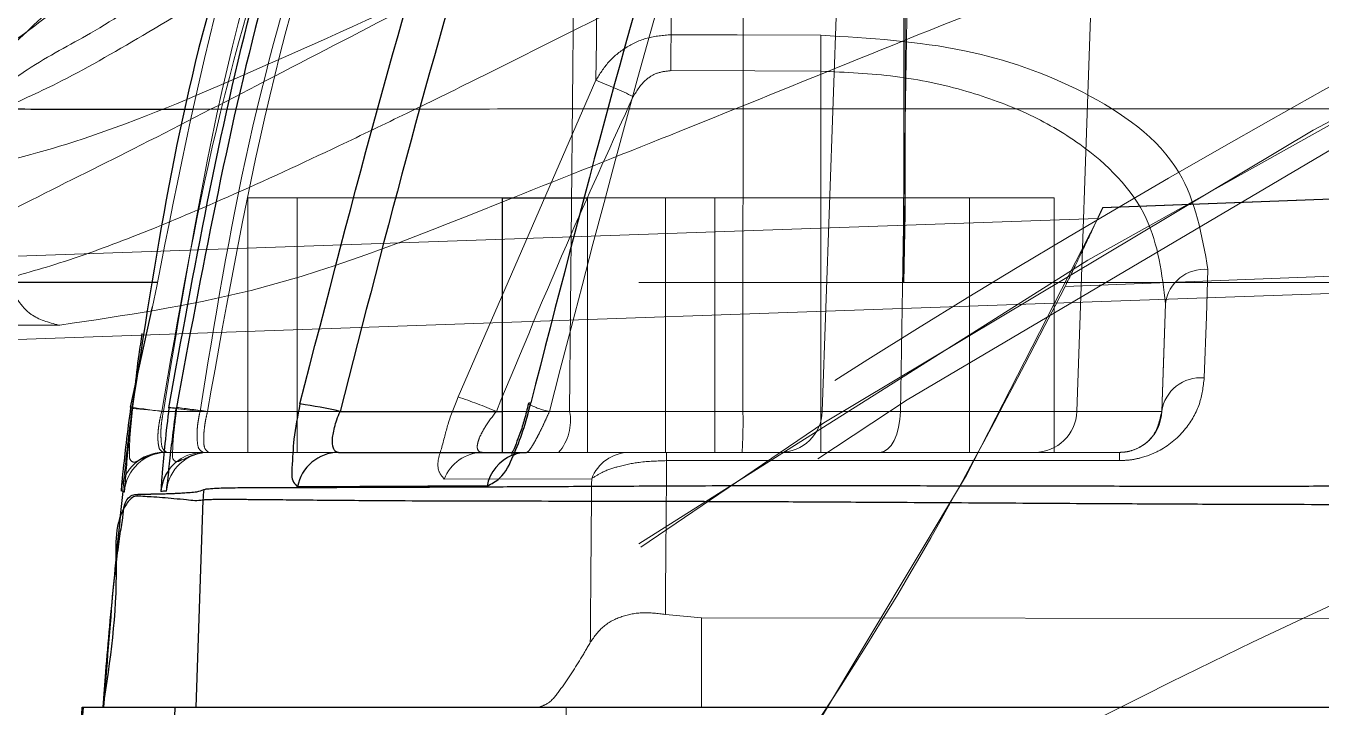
# Model space of a CAD drawing. Header units: millimetres. Extents: x 126 to 938, y 244 to 707.
# Drawn here: x 708.805 to 709.568, y 566.037 to 566.438 of the extents above; entities that cross this region are included whole.
import ezdxf

# ---------------------------------------------------------------- set-up
doc = ezdxf.new("R2010")
doc.units = ezdxf.units.MM
doc.linetypes.add('HIDDEN', pattern=[1.905, 1.27, -0.635])

msp = doc.modelspace()

# ---------------------------------------------------------------- linework, layer by layer
at = {"color": 7, "linetype": 'HIDDEN', "lineweight": 18}
for p, q in [((709.27455, 566.21138), (709.30342, 567.03812)), ((709.42455, 566.21138), (709.45342, 567.03812)), ((709.27455, 566.21138), (709.30311, 567.02926)), ((709.13234, 566.9478), (709.12569, 566.21138)), ((709.13222, 566.93408), (709.12569, 566.21138)), ((709.13194, 566.90243), (709.12569, 566.21138)), ((709.33218, 566.90181), (709.32055, 566.21138)), ((709.13185, 566.89358), (709.12569, 566.21138)), ((709.22812, 566.6465), (709.22781, 566.21138)), ((709.32264, 566.60716), (709.32264, 566.28726)), ((709.32341, 566.60785), (709.32341, 566.32803)), ((709.32261, 566.54549), (709.3226, 566.33725)), ((709.32341, 566.33725), (709.32341, 566.54556)), ((709.14116, 566.4064), (709.05998, 566.2199)), ((709.27371, 566.41174), (709.27371, 566.21138)), ((711.70059, 566.35528), (707.99256, 566.22555)), ((710.11734, 566.35718), (709.4397, 566.33142)), ((709.43977, 566.33133), (710.11491, 566.35699)), ((708.93621, 566.18726), (708.93621, 566.33725)), ((708.93621, 566.33725), (709.21121, 566.33725)), ((709.21121, 566.33725), (708.93621, 566.33725)), ((708.93621, 566.33725), (708.93621, 566.18726)), ((709.18215, 566.33725), (708.93725, 566.33725)), ((708.96527, 566.18726), (708.96527, 566.33725)), ((708.96527, 566.33725), (709.21016, 566.33725)), ((709.36121, 566.33725), (709.08621, 566.33725)), ((709.13621, 566.33725), (709.36121, 566.33725)), ((709.13621, 566.18726), (709.13621, 566.33725)), ((709.13621, 566.33725), (709.41121, 566.33725)), ((709.41121, 566.33725), (709.13621, 566.33725)), ((709.18215, 566.18726), (709.18215, 566.33725)), ((709.21121, 566.18726), (709.21121, 566.33725)), ((709.21121, 566.18726), (709.21121, 566.33725)), ((709.3226, 566.33725), (709.32246, 566.33725)), ((709.32246, 566.28726), (709.32246, 566.33725)), ((709.32246, 566.33725), (709.32341, 566.33725)), ((709.32341, 566.33725), (709.3226, 566.33725)), ((709.32341, 566.32803), (709.32341, 566.33725)), ((709.36121, 566.18726), (709.36121, 566.33725)), ((709.41121, 566.18726), (709.41121, 566.33725)), ((709.43681, 566.32501), (708.57208, 566.29476)), ((709.32341, 566.32803), (709.32264, 566.28726)), ((710.11396, 566.31147), (709.4176, 566.285)), ((712.34153, 566.28726), (708.57186, 566.28726)), ((712.47371, 566.28726), (708.88293, 566.28726)), ((709.32246, 566.28726), (709.32264, 566.28726)), ((709.47677, 566.27482), (709.47455, 566.21138)), ((708.61938, 566.26226), (708.82462, 566.26226)), ((708.61981, 566.26226), (708.82546, 566.26226)), ((708.82462, 566.26226), (708.82546, 566.26226)), ((708.88539, 566.21138), (709.12569, 566.21138)), ((709.12569, 566.21138), (708.88636, 566.21138)), ((708.90799, 566.21138), (709.12569, 566.21138)), ((709.12569, 566.21138), (708.91236, 566.21138)), ((709.27371, 566.21138), (709.08255, 566.21138)), ((709.08621, 566.21138), (709.22781, 566.21138)), ((709.32055, 566.21138), (709.11379, 566.21138)), ((709.27455, 566.21138), (709.12569, 566.21138)), ((709.12569, 566.21138), (709.27455, 566.21138)), ((709.27455, 566.21138), (709.12569, 566.21138)), ((709.12569, 566.21138), (709.27455, 566.21138)), ((709.22781, 566.21138), (709.42455, 566.21138)), ((709.47455, 566.21138), (709.27371, 566.21138)), ((709.27371, 566.18726), (709.27371, 566.21138)), ((709.42455, 566.21138), (709.32055, 566.21138)), ((708.88634, 566.18726), (708.88837, 566.18726)), ((709.11922, 566.18726), (708.88634, 566.18726)), ((708.88837, 566.18726), (709.11922, 566.18726)), ((708.90986, 566.18726), (708.9131, 566.18726)), ((709.11922, 566.18726), (708.90986, 566.18726)), ((708.9131, 566.18726), (709.11922, 566.18726)), ((708.93621, 566.18726), (709.21121, 566.18726)), ((709.21121, 566.18726), (708.93621, 566.18726)), ((709.18215, 566.18726), (708.93725, 566.18726)), ((708.96527, 566.18726), (709.21016, 566.18726)), ((709.2273, 566.18726), (708.98962, 566.18726)), ((709.07446, 566.18726), (709.27371, 566.18726)), ((709.1608, 566.18726), (709.07446, 566.18726)), ((709.08621, 566.18726), (709.36121, 566.18726)), ((709.36121, 566.18726), (709.08621, 566.18726)), ((709.10035, 566.18726), (709.30851, 566.18726)), ((709.11922, 566.18726), (709.24957, 566.18726)), ((709.24957, 566.18726), (709.11922, 566.18726)), ((709.11922, 566.18726), (709.24957, 566.18726)), ((709.24957, 566.18726), (709.11922, 566.18726)), ((709.13621, 566.18726), (709.41121, 566.18726)), ((709.41121, 566.18726), (709.13621, 566.18726)), ((709.1608, 566.18726), (709.18284, 566.18726)), ((709.44957, 566.18726), (709.18284, 566.18726)), ((709.39956, 566.18726), (709.2273, 566.18726)), ((709.27371, 566.18726), (709.44957, 566.18726)), ((709.30851, 566.18726), (709.39956, 566.18726)), ((709.05186, 566.17147), (709.13869, 566.17177)), ((709.18209, 566.09184), (709.20349, 566.08984)), ((709.20349, 566.08984), (709.20349, 566.03726)), ((709.07289, 566.03726), (708.83859, 566.03726)), ((708.85081, 566.03726), (709.07284, 566.03726)), ((708.85083, 566.03726), (708.85081, 566.03726)), ((708.9054, 566.03726), (708.85083, 566.03726)), ((716.00871, 566.03726), (708.9054, 566.03726)), ((709.11054, 566.03726), (709.20349, 566.03726)), ((709.12375, 566.03726), (709.11055, 566.03726)), ((709.12375, 566.03726), (709.212, 566.03726)), ((709.20349, 566.03726), (712.7291, 566.03726)), ((712.71754, 566.03726), (709.212, 566.03726))]:
    msp.add_line(p, q, dxfattribs=at)
at = {"color": 7, "linetype": 'Continuous', "lineweight": 25}
for p, q in [((709.08621, 566.18726), (709.08621, 566.33725)), ((709.08621, 566.33725), (709.13621, 566.33725)), ((708.88293, 566.28726), (708.52887, 566.28726)), ((708.86708, 566.21388), (708.88004, 566.27294)), ((708.99045, 566.21138), (709.08621, 566.21138)), ((708.98962, 566.18726), (709.10035, 566.18726)), ((708.86342, 566.16387), (708.86145, 566.16454)), ((708.90965, 566.15913), (708.9054, 566.03726)), ((708.90967, 566.15911), (708.90965, 566.15913)), ((708.83859, 566.03726), (708.89317, 566.03726)), ((708.89317, 566.03726), (708.85101, 564.83003)), ((708.89317, 566.03726), (716.02198, 566.03726))]:
    msp.add_line(p, q, dxfattribs=at)
at = {"color": 7, "linetype": 'HIDDEN', "lineweight": 18, "flags": 128}
for points in [[(709.18536, 566.41209), (709.18537, 566.41533), (709.18539, 566.41851), (709.1854, 566.42156), (709.18541, 566.42443), (709.18542, 566.42708), (709.18543, 566.42946), (709.18544, 566.43153), (709.18545, 566.43325)], [(709.27379, 566.43291), (709.22432, 566.4331), (709.18545, 566.43325)], [(709.27371, 566.41174), (709.27372, 566.41498), (709.27373, 566.41816), (709.27374, 566.42121), (709.27376, 566.42408), (709.27377, 566.42674), (709.27378, 566.42911), (709.27379, 566.43118), (709.27379, 566.43291)], [(709.18536, 566.41209), (709.23483, 566.41189), (709.27371, 566.41174)], [(709.32341, 566.33725), (709.32288, 566.30926), (709.32246, 566.28726)], [(709.49956, 566.23107), (709.50083, 566.26731), (709.50179, 566.29501)], [(709.47677, 566.27482), (709.47554, 566.23972), (709.47455, 566.21138)], [(708.88539, 566.21138), (708.88158, 566.2119), (708.87805, 566.21238), (708.87488, 566.21281), (708.87217, 566.21318), (708.86998, 566.21348), (708.86838, 566.2137), (708.8681, 566.21374)], [(709.32055, 566.21138), (709.32025, 566.20663), (709.31952, 566.20209), (709.31838, 566.19791), (709.31688, 566.19427), (709.31507, 566.19129), (709.31302, 566.18907), (709.3108, 566.18772), (709.30851, 566.18726)], [(709.18286, 566.1824), (709.33223, 566.18241), (709.44959, 566.18242)], [(709.20349, 566.08984), (711.17783, 566.08812), (712.7291, 566.08678)]]:
    msp.add_lwpolyline(points, dxfattribs=at)
at = {"color": 7, "linetype": 'Continuous', "lineweight": 25, "flags": 128}
for points in [[(708.8681, 566.21374), (708.8674, 566.21383), (708.86708, 566.21388)], [(709.10278, 566.21635), (709.10175, 566.21622), (709.10144, 566.21593), (709.10147, 566.21585)], [(708.91028, 566.16544), (708.91029, 566.16543), (708.91029, 566.16542)]]:
    msp.add_lwpolyline(points, dxfattribs=at)
at = {"color": 7, "linetype": 'HIDDEN', "lineweight": 18}
for centre, radius, start, end in [((712.4737, 561.18727), 5.94999, 93.191627, 145.369072), ((712.47371, 561.18726), 5.95, 93.191664, 142.235955), ((712.47369, 561.18729), 5.93535, 91.999844, 140.136366), ((712.47371, 561.18726), 5.5, 90.00001, 269.99999), ((712.47371, 561.18726), 5.5, 90.00001, 269.99999), ((709.03227, 566.12573), 0.30105, 64.22201, 68.79673), ((707.17371, 567.38725), 2.5, 273.77795, 334.85583), ((709.49974, 566.27195), 0.02315, 84.91238, 172.86834), ((709.4973, 566.20822), 0.02297, 84.33062, 172.07421), ((704.45081, 532.17176), 34.33077, 82.532853, 82.563688), ((708.96871, 565.94379), 0.2908, 66.95573, 71.70842), ((709.12097, 566.25042), 0.03969, 240.57413, 259.57103), ((708.82106, 565.64478), 0.57035, 83.42563, 85.28192), ((708.48792, 562.82427), 3.41307, 82.93016, 83.16744), ((709.09776, 566.20594), 0.02846, 318.96095, 11.03003), ((709.09776, 566.20594), 0.02846, 318.96095, 11.03003), ((709.09776, 566.20594), 0.02846, 318.96095, 11.03003), ((709.09776, 566.20594), 0.02846, 318.96095, 11.03003), ((708.93464, 566.20551), 0.29323, 356.43159, 1.14842), ((709.24957, 566.21225), 0.025, 269.99584, 358.00863), ((709.24957, 566.21225), 0.025, 269.99584, 358.00863), ((709.39957, 566.21225), 0.025, 269.98901, 358.00863), ((709.44957, 566.21225), 0.025, 269.99584, 358.00863), ((708.88635, 566.16225), 0.02501, 90.0161, 174.73713), ((708.88838, 566.16225), 0.02501, 90.01199, 176.27958), ((708.91311, 566.16225), 0.02501, 90.02028, 174.92854), ((708.90986, 566.16226), 0.025, 90.00737, 146.1171), ((709.07466, 566.1629), 0.02435, 90.45807, 159.39607), ((709.10045, 566.16397), 0.02328, 90.24042, 111.6677), ((709.1611, 566.16331), 0.02395, 90.70605, 159.3267), ((708.69486, 566.18273), 0.488, 359.96153, 0.53118), ((708.96637, 566.18275), 0.48322, 359.96002, 0.5339)]:
    msp.add_arc(centre, radius, start, end, dxfattribs=at)
at = {"color": 7, "linetype": 'Continuous', "lineweight": 25}
for centre, radius, start, end in [((708.92688, 565.93589), 0.28274, 77.00775, 81.87354), ((708.87418, 566.05979), 0.15458, 82.64722, 84.25507), ((708.98977, 566.16253), 0.02472, 90.35094, 169.86305), ((709.1013, 566.16278), 0.02471, 112.48711, 169.20943), ((708.9098, 566.16227), 0.02494, 146.0679, 175.38521), ((708.95968, 566.15736), 0.05006, 170.70492, 177.97033), ((708.95946, 566.15739), 0.04982, 170.71674, 178.02265)]:
    msp.add_arc(centre, radius, start, end, dxfattribs=at)
at = {"color": 7, "linetype": 'HIDDEN', "lineweight": 18}
for points, knots in [([(715.20621, 566.79375), (715.116, 566.83119), (714.9325, 566.90735), (714.64824, 567.00433), (714.3083, 567.1011), (713.91256, 567.18474), (713.46058, 567.23372), (713.00662, 567.26434), (712.55159, 567.27672), (712.09654, 567.27088), (711.64204, 567.24543), (711.18788, 567.20633), (710.73954, 567.12684), (710.30181, 567.00873), (709.94904, 566.88254), (709.67699, 566.76682), (709.47927, 566.67526), (709.29132, 566.5835), (709.13943, 566.50602), (709.02527, 566.44686), (708.94428, 566.40486), (708.87177, 566.36728), (708.78747, 566.32566), (708.70707, 566.28313), (708.6425, 566.26768), (708.61981, 566.26226)], [0, 0, 0, 0, 0.042868, 0.0872079, 0.1317576, 0.19799, 0.2644745, 0.3311575, 0.3977141, 0.4642524, 0.5308814, 0.5975351, 0.664247, 0.7304674, 0.796358, 0.8285375, 0.8602343, 0.8920051, 0.9203522, 0.9350898, 0.9484514, 0.9604071, 0.9709302, 0.9897822, 1, 1, 1, 1]), ([(711.02711, 567.15994), (710.89449, 567.13501), (710.62956, 567.0852), (710.28535, 566.9854), (709.99216, 566.88375), (709.74952, 566.78707), (709.53604, 566.69198), (709.3511, 566.60568), (709.19701, 566.53191), (709.05812, 566.46522), (708.93909, 566.4112), (708.84464, 566.37155), (708.76887, 566.35226), (708.7067, 566.34072), (708.66785, 566.33247), (708.6486, 566.32839)], [0, 0, 0, 0, 0.159957, 0.31951, 0.42439, 0.527892, 0.629124, 0.701484, 0.76991, 0.831721, 0.884161, 0.924998, 0.952912, 0.976665, 1, 1, 1, 1]), ([(706.50846, 561.48136), (706.52224, 561.66251), (706.5498, 562.02485), (706.65368, 562.56083), (706.80271, 563.08571), (707.00019, 563.59496), (707.24169, 564.08161), (707.52509, 564.5419), (707.84711, 564.9727), (708.20692, 565.37342), (708.6047, 565.74303), (709.03815, 566.07761), (709.50691, 566.37503), (710.01224, 566.63284), (710.55361, 566.84554), (711.12135, 567.00391), (711.70152, 567.10835), (712.09131, 567.13105), (712.28621, 567.1424)], [0, 0, 0, 0, 0.061266, 0.122548, 0.183855, 0.245202, 0.306595, 0.366948, 0.427369, 0.487864, 0.548446, 0.610364, 0.67239, 0.735529, 0.801529, 0.86833, 0.934165, 1, 1, 1, 1]), ([(709.18545, 566.43325), (709.18621, 566.49533), (709.18757, 566.60581), (709.19008, 566.75299), (709.19322, 566.87466), (709.19557, 566.96759), (709.19992, 567.02367), (709.20143, 567.04324)], [0, 0, 0, 0, 0.305165, 0.543177, 0.723551, 0.903495, 1, 1, 1, 1]), ([(709.15851, 567.01879), (709.15683, 566.9989), (709.15206, 566.94221), (709.14946, 566.84847), (709.14608, 566.72624), (709.14339, 566.57889), (709.14196, 566.4684), (709.14116, 566.4064)], [0, 0, 0, 0, 0.097714, 0.278479, 0.458958, 0.696432, 1, 1, 1, 1]), ([(708.88636, 566.21138), (708.89814, 566.28349), (708.92169, 566.42763), (709.00197, 566.67602), (709.08294, 566.84481), (709.13234, 566.9478)], [0, 0, 0, 0, 0.280657, 0.561072, 1, 1, 1, 1]), ([(708.88004, 566.27294), (708.89282, 566.3382), (708.92217, 566.48801), (709.00386, 566.71314), (709.07909, 566.86779), (709.11667, 566.94505)], [0, 0, 0, 0, 0.278674, 0.639683, 1, 1, 1, 1]), ([(709.13222, 566.93408), (709.10042, 566.87006), (709.03678, 566.74193), (708.96758, 566.55475), (708.91425, 566.37811), (708.89501, 566.26696), (708.88539, 566.21138)], [0, 0, 0, 0, 0.279446, 0.559181, 0.779574, 1, 1, 1, 1]), ([(709.13194, 566.90243), (709.10321, 566.84082), (709.04575, 566.71759), (708.98243, 566.53879), (708.93373, 566.37025), (708.91657, 566.26434), (708.90799, 566.21138)], [0, 0, 0, 0, 0.279489, 0.559025, 0.779489, 1, 1, 1, 1]), ([(709.11379, 566.21138), (709.14785, 566.34275), (709.20853, 566.57679), (709.29448, 566.80271), (709.33218, 566.90181)], [0, 0, 0, 0, 0.56132, 1, 1, 1, 1]), ([(708.91236, 566.21138), (708.92419, 566.27765), (708.94783, 566.41009), (709.01974, 566.6394), (709.08936, 566.79724), (709.13185, 566.89358)], [0, 0, 0, 0, 0.280625, 0.560884, 1, 1, 1, 1]), ([(708.78346, 566.28686), (708.79649, 566.29038), (708.82509, 566.2981), (708.87202, 566.31527), (708.92778, 566.33883), (708.98151, 566.36373), (709.03171, 566.38785), (709.07685, 566.41002), (709.12709, 566.43517), (709.18263, 566.46321), (709.24374, 566.49416), (709.32302, 566.53428), (709.43881, 566.59215), (709.56722, 566.65439), (709.70748, 566.7199), (709.83778, 566.7771), (709.97876, 566.83503), (710.07174, 566.86962), (710.11703, 566.88646)], [0, 0, 0, 0, 0.02765, 0.060705, 0.102314, 0.151698, 0.182087, 0.21646, 0.254786, 0.297241, 0.343985, 0.395188, 0.479376, 0.609306, 0.687651, 0.796664, 0.900961, 1, 1, 1, 1]), ([(708.82546, 566.26226), (708.86329, 566.26783), (708.95525, 566.28136), (709.07256, 566.32969), (709.18871, 566.37534), (709.29172, 566.41742), (709.40526, 566.4629), (709.58066, 566.53121), (709.8272, 566.61958), (710.15566, 566.71943), (710.38997, 566.77163), (710.51255, 566.79893)], [0, 0, 0, 0, 0.064481, 0.156736, 0.213042, 0.275825, 0.34485, 0.419907, 0.594151, 0.787682, 1, 1, 1, 1]), ([(708.86375, 566.48291), (708.84836, 566.47136), (708.82047, 566.45041), (708.78926, 566.418), (708.76445, 566.40156), (708.76177, 566.37495), (708.7965, 566.39224), (708.82625, 566.40486), (708.87751, 566.43452), (708.9123, 566.45567), (708.93086, 566.46695)], [0, 0, 0, 0, 0.1726868, 0.3129363, 0.4041132, 0.4358133, 0.5001261, 0.6287458, 0.8019074, 1, 1, 1, 1]), ([(708.77227, 566.40527), (708.77191, 566.40323), (708.77094, 566.39774), (708.78495, 566.42088), (708.81173, 566.4376), (708.84493, 566.46613), (708.86818, 566.4861)], [0, 0, 0, 0, 0.03418, 0.092281, 0.364345, 1, 1, 1, 1]), ([(708.88757, 566.46269), (708.87287, 566.45265), (708.84619, 566.43443), (708.81127, 566.41732), (708.78661, 566.39842), (708.77517, 566.40383), (708.77227, 566.40519)], [0, 0, 0, 0, 0.39841, 0.723549, 0.93008, 1, 1, 1, 1]), ([(708.77227, 566.40519), (708.77324, 566.40811), (708.77598, 566.41636), (708.79233, 566.4357), (708.80758, 566.45118), (708.81892, 566.46269)], [0, 0, 0, 0, 0.122463, 0.347391, 1, 1, 1, 1]), ([(711.62318, 566.43181), (711.54843, 566.4186), (711.40248, 566.39279), (711.18584, 566.34311), (710.97767, 566.28729), (710.77616, 566.22461), (710.57436, 566.15349), (710.35985, 566.06812), (710.09239, 565.94733), (709.78521, 565.78574), (709.4462, 565.57334), (709.13045, 565.34232), (708.93581, 565.1693), (708.8452, 565.08875)], [0, 0, 0, 0, 0.072761, 0.142061, 0.212988, 0.279334, 0.34431, 0.418057, 0.500585, 0.625552, 0.750448, 0.883831, 1, 1, 1, 1]), ([(709.14116, 566.4064), (709.14347, 566.41008), (709.14816, 566.41756), (709.15868, 566.42615), (709.17136, 566.4321), (709.18071, 566.43286), (709.18545, 566.43325)], [0, 0, 0, 0, 0.239152, 0.485238, 0.73942, 1, 1, 1, 1]), ([(709.50179, 566.29501), (709.4982, 566.31519), (709.49016, 566.3603), (709.42882, 566.40282), (709.35569, 566.428), (709.30231, 566.4312), (709.27379, 566.43291)], [0, 0, 0, 0, 0.203467, 0.454999, 0.70881, 1, 1, 1, 1]), ([(708.84101, 565.08983), (708.973, 565.20513), (709.23697, 565.43572), (709.67511, 565.72804), (710.13787, 565.9787), (710.62401, 566.18085), (711.1052, 566.33353), (711.42801, 566.39481), (711.57844, 566.42337)], [0, 0, 0, 0, 0.170166, 0.340315, 0.510551, 0.6809, 0.851303, 1, 1, 1, 1]), ([(709.18536, 566.41209), (709.1827, 566.4118), (709.17742, 566.41122), (709.169, 566.40624), (709.1654, 566.4004), (709.16319, 566.39682)], [0, 0, 0, 0, 0.281376, 0.56053, 1, 1, 1, 1]), ([(709.27371, 566.41174), (709.28837, 566.41113), (709.3174, 566.40991), (709.35824, 566.40126), (709.39506, 566.38795), (709.43324, 566.36617), (709.47015, 566.32961), (709.47466, 566.29229), (709.47677, 566.27482)], [0, 0, 0, 0, 0.162284, 0.321327, 0.460428, 0.593394, 0.809739, 1, 1, 1, 1]), ([(708.90356, 566.38942), (708.91895, 566.38943), (708.95225, 566.38944), (709.00424, 566.38946), (709.06606, 566.38946), (709.14333, 566.38957), (709.25869, 566.3895), (709.40731, 566.38962), (709.59299, 566.38966), (709.79705, 566.3897), (710.05239, 566.38977), (710.35939, 566.38996), (710.71908, 566.38968), (711.02571, 566.39003), (711.26808, 566.38988), (711.44123, 566.38995), (711.61893, 566.39001), (711.79831, 566.38998), (711.97592, 566.39002), (712.15642, 566.39068), (712.27744, 566.39029), (712.34159, 566.39009)], [0, 0, 0, 0, 0.01343, 0.02905, 0.045367, 0.067378, 0.096478, 0.146029, 0.197063, 0.258496, 0.324088, 0.419871, 0.526384, 0.637954, 0.687435, 0.737869, 0.789045, 0.842497, 0.894392, 0.944023, 1, 1, 1, 1]), ([(709.08255, 566.21138), (709.097, 566.24626), (709.1228, 566.30855), (709.15085, 566.36985), (709.16319, 566.39682)], [0, 0, 0, 0, 0.560022, 1, 1, 1, 1]), ([(709.43977, 566.33133), (709.4397, 566.3312), (709.43925, 566.33023), (709.43815, 566.32785), (709.43614, 566.32358), (709.4321, 566.31501), (709.42586, 566.30192), (709.42048, 566.29091), (709.4176, 566.285)], [0, 0, 0, 0, 0.008851, 0.062093, 0.153358, 0.284226, 0.615701, 1, 1, 1, 1]), ([(709.43681, 566.32501), (709.43736, 566.32619), (709.43835, 566.3283), (709.43933, 566.3304), (709.43977, 566.33133)], [0, 0, 0, 0, 0.559963, 1, 1, 1, 1]), ([(709.17234, 565.88543), (709.25296, 565.93112), (709.41674, 566.02393), (709.72924, 566.17127), (709.96652, 566.25774), (710.11396, 566.31147)], [0, 0, 0, 0, 0.268494, 0.545447, 1, 1, 1, 1]), ([(708.79495, 566.28726), (708.7987, 566.28004), (708.80527, 566.26741), (708.81881, 566.2638), (708.82462, 566.26226)], [0, 0, 0, 0, 0.571112, 1, 1, 1, 1]), ([(709.17234, 565.88543), (709.22319, 565.95695), (709.31398, 566.08466), (709.38594, 566.22379), (709.4176, 566.285)], [0, 0, 0, 0, 0.560019, 1, 1, 1, 1]), ([(709.44959, 566.18242), (709.45175, 566.1825), (709.45611, 566.18267), (709.46428, 566.1844), (709.47623, 566.18911), (709.48879, 566.19985), (709.4976, 566.21524), (709.49893, 566.22594), (709.49956, 566.23107)], [0, 0, 0, 0, 0.084518, 0.170123, 0.324827, 0.581974, 0.7996, 1, 1, 1, 1]), ([(708.86937, 566.2243), (708.86762, 566.21095), (708.865, 566.19096), (708.86308, 566.17088), (708.86244, 566.1642)], [0, 0, 0, 0, 0.667344, 1, 1, 1, 1]), ([(708.89433, 566.21374), (708.89388, 566.21014), (708.89305, 566.2035), (708.89198, 566.19449), (708.89191, 566.18806), (708.89145, 566.1834), (708.89432, 566.18123), (708.89603, 566.18223), (708.89709, 566.18285)], [0, 0, 0, 0, 0.301322, 0.5562, 0.742873, 0.852437, 0.908935, 1, 1, 1, 1]), ([(709.05186, 566.17147), (709.05063, 566.17298), (709.04648, 566.17807), (709.05066, 566.19035), (709.05387, 566.20456), (709.05787, 566.21458), (709.05998, 566.2199)], [0, 0, 0, 0, 0.110123, 0.372027, 0.667028, 1, 1, 1, 1]), ([(708.86827, 566.2132), (708.8679, 566.20959), (708.86723, 566.20293), (708.8664, 566.19389), (708.8665, 566.18754), (708.86621, 566.18284), (708.86925, 566.18093), (708.87094, 566.18196), (708.87198, 566.1826)], [0, 0, 0, 0, 0.302297, 0.557158, 0.742624, 0.850504, 0.907835, 1, 1, 1, 1]), ([(708.88634, 566.18726), (708.88553, 566.18776), (708.88402, 566.18871), (708.88349, 566.19148), (708.8831, 566.1944), (708.88314, 566.19801), (708.8835, 566.20216), (708.88424, 566.20668), (708.885, 566.20978), (708.88539, 566.21138)], [0, 0, 0, 0, 0.107547, 0.200508, 0.31433, 0.459872, 0.623829, 0.805478, 1, 1, 1, 1]), ([(708.88636, 566.21138), (708.88606, 566.20978), (708.88547, 566.20667), (708.885, 566.20215), (708.88481, 566.19796), (708.88513, 566.1937), (708.88536, 566.18937), (708.88761, 566.18779), (708.88837, 566.18726)], [0, 0, 0, 0, 0.193094, 0.3754049, 0.5386408, 0.6855131, 0.893583, 1, 1, 1, 1]), ([(708.90986, 566.18726), (708.90902, 566.18778), (708.90664, 566.18927), (708.90637, 566.19371), (708.90611, 566.19797), (708.90638, 566.20216), (708.90696, 566.20668), (708.90764, 566.20978), (708.90799, 566.21138)], [0, 0, 0, 0, 0.111364, 0.318186, 0.463844, 0.626418, 0.807381, 1, 1, 1, 1]), ([(708.91236, 566.21138), (708.91199, 566.20981), (708.91126, 566.20673), (708.91058, 566.20221), (708.91015, 566.19801), (708.91024, 566.19373), (708.9102, 566.1894), (708.91238, 566.18779), (708.9131, 566.18726)], [0, 0, 0, 0, 0.192372, 0.375334, 0.543299, 0.689839, 0.896514, 1, 1, 1, 1]), ([(709.08255, 566.21138), (709.08028, 566.20845), (709.07701, 566.20422), (709.07371, 566.19844), (709.07207, 566.19476), (709.07126, 566.19173), (709.07121, 566.18925), (709.07248, 566.18744), (709.07377, 566.18732), (709.07446, 566.18726)], [0, 0, 0, 0, 0.3811222, 0.5491107, 0.6846827, 0.7938818, 0.8724276, 0.9319328, 1, 1, 1, 1]), ([(709.11379, 566.21138), (709.11306, 566.20973), (709.11166, 566.20652), (709.10953, 566.20199), (709.10752, 566.19794), (709.10566, 566.19447), (709.10404, 566.19157), (709.10259, 566.18941), (709.10152, 566.18783), (709.10065, 566.18741), (709.10035, 566.18726)], [0, 0, 0, 0, 0.19476, 0.376585, 0.540408, 0.681166, 0.801161, 0.896915, 0.963961, 1, 1, 1, 1]), ([(709.44957, 566.18726), (709.45059, 566.18729), (709.45265, 566.18736), (709.45674, 566.18816), (709.46273, 566.1905), (709.47143, 566.19746), (709.47336, 566.20608), (709.47455, 566.21138)], [0, 0, 0, 0, 0.080762, 0.162229, 0.327019, 0.586237, 1, 1, 1, 1]), ([(708.87198, 566.1826), (708.87202, 566.18262), (708.8738, 566.18328), (708.87755, 566.18538), (708.88167, 566.18633), (708.88398, 566.18686)], [0, 0, 0, 0, 0.010709, 0.446831, 1, 1, 1, 1]), ([(708.89709, 566.18285), (708.8971, 566.18285), (708.89889, 566.18317), (708.90243, 566.1856), (708.90649, 566.18642), (708.90877, 566.18687)], [0, 0, 0, 0, 0.00269, 0.440427, 1, 1, 1, 1]), ([(709.0919, 566.18592), (709.09196, 566.18582), (709.09235, 566.18522), (709.09424, 566.18661), (709.09563, 566.18681), (709.09651, 566.18693)], [0, 0, 0, 0, 0.066965, 0.411353, 1, 1, 1, 1]), ([(709.18286, 566.1824), (709.17747, 566.18223), (709.16774, 566.18191), (709.15502, 566.17929), (709.14546, 566.17615), (709.14071, 566.17307), (709.13869, 566.17177)], [0, 0, 0, 0, 0.350577, 0.632689, 0.843688, 1, 1, 1, 1]), ([(709.18209, 566.09184), (709.18221, 566.10717), (709.18247, 566.13736), (709.18273, 566.16755), (709.18286, 566.1824)], [0, 0, 0, 0, 0.50793, 1, 1, 1, 1]), ([(709.13869, 566.17177), (709.13855, 566.15594), (709.13827, 566.12382), (709.13801, 566.0917), (709.13788, 566.0754)], [0, 0, 0, 0, 0.492609, 1, 1, 1, 1]), ([(709.13788, 566.0754), (709.1403, 566.07879), (709.14511, 566.08552), (709.15649, 566.09112), (709.16906, 566.0935), (709.17764, 566.0924), (709.18209, 566.09184)], [0, 0, 0, 0, 0.245283, 0.486686, 0.733891, 1, 1, 1, 1]), ([(709.1082, 566.03733), (709.1098, 566.03796), (709.11459, 566.03986), (709.12233, 566.0504), (709.13044, 566.06232), (709.13601, 566.07212), (709.13788, 566.0754)], [0, 0, 0, 0, 0.103649, 0.311579, 0.769489, 1, 1, 1, 1]), ([(709.10819, 566.03729), (709.10232, 566.03717), (709.09053, 566.03695), (709.07873, 566.03707), (709.07279, 566.03712)], [0, 0, 0, 0, 0.496822, 1, 1, 1, 1]), ([(709.12375, 566.03726), (709.12299, 565.95081), (709.12139, 565.76896), (709.11881, 565.48681), (709.11707, 565.19172), (709.11483, 564.89721), (709.11316, 564.62977), (709.11083, 564.39697), (709.10862, 564.20566), (709.10653, 564.05776), (709.10444, 563.95474), (709.10381, 563.90057), (709.10217, 563.87627), (709.10187, 563.87182)], [0, 0, 0, 0, 0.119757, 0.251936, 0.390876, 0.528555, 0.65994, 0.761369, 0.851059, 0.924987, 0.966266, 0.993828, 1, 1, 1, 1])]:
    msp.add_open_spline(points, degree=3, knots=knots, dxfattribs=at)
at = {"color": 7, "linetype": 'Continuous', "lineweight": 25}
for points, knots in [([(708.96685, 566.21578), (708.99827, 566.33791), (709.06106, 566.58201), (709.158, 566.81467), (709.20645, 566.93093)], [0, 0, 0, 0, 0.500308, 1, 1, 1, 1]), ([(709.22832, 566.92145), (709.20083, 566.85707), (709.14588, 566.72834), (709.06274, 566.49234), (709.01787, 566.31797), (708.99045, 566.21138)], [0, 0, 0, 0, 0.280025, 0.559912, 1, 1, 1, 1]), ([(708.88965, 566.21359), (708.90433, 566.2946), (708.93363, 566.45627), (709.0138, 566.68962), (709.08196, 566.83835), (709.116, 566.91264)], [0, 0, 0, 0, 0.334504, 0.667591, 1, 1, 1, 1]), ([(709.3227, 566.91118), (709.27981, 566.79771), (709.19379, 566.57013), (709.13318, 566.3345), (709.10278, 566.21635)], [0, 0, 0, 0, 0.498562, 1, 1, 1, 1]), ([(709.11583, 566.90363), (709.08283, 566.83012), (709.01677, 566.68297), (708.93854, 566.45275), (708.90889, 566.29355), (708.89404, 566.21378)], [0, 0, 0, 0, 0.332468, 0.665542, 1, 1, 1, 1]), ([(708.95269, 566.56649), (708.94134, 566.53536), (708.89973, 566.42123), (708.88134, 566.30079), (708.86797, 566.2132)], [0, 0, 0, 0, 0.272735, 1, 1, 1, 1]), ([(708.5868, 566.39008), (708.59279, 566.39007), (708.60616, 566.39005), (708.62807, 566.39), (708.65397, 566.38997), (708.67721, 566.38989), (708.69706, 566.38981), (708.71203, 566.39001), (708.7276, 566.38878), (708.74174, 566.3883), (708.75438, 566.39059), (708.76565, 566.3895), (708.7801, 566.38961), (708.80029, 566.38947), (708.82669, 566.38949), (708.85978, 566.38944), (708.88562, 566.38942), (708.90135, 566.38942), (708.90356, 566.38942)], [0, 0, 0, 0, 0.0567537, 0.1265249, 0.2074606, 0.3019596, 0.3465517, 0.395443, 0.4435351, 0.494542, 0.5288302, 0.564271, 0.6010969, 0.6656951, 0.7553686, 0.851071, 0.9790536, 1, 1, 1, 1]), ([(708.87375, 566.25718), (708.87311, 566.25308), (708.87141, 566.24215), (708.87015, 566.23116), (708.86937, 566.2243)], [0, 0, 0, 0, 0.375701, 1, 1, 1, 1]), ([(708.86708, 566.21388), (708.86615, 566.20683), (708.86448, 566.19413), (708.86278, 566.17863), (708.86182, 566.16923), (708.86152, 566.1655), (708.86145, 566.16454)], [0, 0, 0, 0, 0.429432, 0.773851, 0.942074, 1, 1, 1, 1]), ([(708.8882, 566.16446), (708.8884, 566.166), (708.88914, 566.1719), (708.89022, 566.18276), (708.89198, 566.19766), (708.89332, 566.20818), (708.89404, 566.21378)], [0, 0, 0, 0, 0.093841, 0.359529, 0.659021, 1, 1, 1, 1]), ([(708.96685, 566.21578), (708.96544, 566.20881), (708.9629, 566.19625), (708.96239, 566.18129), (708.96161, 566.17072), (708.96454, 566.16779), (708.96544, 566.16688)], [0, 0, 0, 0, 0.421096, 0.75895, 0.925961, 1, 1, 1, 1]), ([(709.07703, 566.16741), (709.07967, 566.16879), (709.08696, 566.17259), (709.09265, 566.18548), (709.09875, 566.20012), (709.1014, 566.21079), (709.10278, 566.21635)], [0, 0, 0, 0, 0.153865, 0.424178, 0.700197, 1, 1, 1, 1]), ([(709.10144, 566.21599), (709.10066, 566.21279), (709.0992, 566.20686), (709.09681, 566.19901), (709.09419, 566.19289), (709.09323, 566.18904), (709.09126, 566.18667), (709.09183, 566.18601), (709.0919, 566.18592)], [0, 0, 0, 0, 0.310317, 0.576507, 0.782251, 0.919864, 0.989816, 1, 1, 1, 1]), ([(708.86342, 566.16387), (708.86357, 566.16541), (708.86413, 566.1713), (708.86493, 566.18214), (708.86629, 566.19705), (708.86739, 566.20759), (708.86797, 566.2132)], [0, 0, 0, 0, 0.093288, 0.358629, 0.658224, 1, 1, 1, 1]), ([(708.88965, 566.21359), (708.88881, 566.20653), (708.8873, 566.19382), (708.88592, 566.17832), (708.8851, 566.16894), (708.88497, 566.16522), (708.88494, 566.16428)], [0, 0, 0, 0, 0.430428, 0.774889, 0.942693, 1, 1, 1, 1]), ([(708.98962, 566.18726), (708.98903, 566.18736), (708.98781, 566.18756), (708.9866, 566.1893), (708.98602, 566.19157), (708.9859, 566.1945), (708.9863, 566.19802), (708.98718, 566.2021), (708.98854, 566.20665), (708.98979, 566.20976), (708.99045, 566.21138)], [0, 0, 0, 0, 0.0655456, 0.1348212, 0.2221908, 0.3308356, 0.4635447, 0.6216747, 0.8017585, 1, 1, 1, 1]), ([(709.07695, 566.16702), (709.0833, 566.16705), (709.09656, 566.16711), (709.1173, 566.16722), (709.13979, 566.16733), (709.16413, 566.16746), (709.19161, 566.1676), (709.22407, 566.16773), (709.26364, 566.16775), (709.31376, 566.1677), (709.37259, 566.16758), (709.4319, 566.16748), (709.4801, 566.16742), (709.52052, 566.16739), (709.55853, 566.16745), (709.60233, 566.16754), (709.65003, 566.16768), (709.70403, 566.16787), (709.76176, 566.16809), (709.81938, 566.16825), (709.8726, 566.16836), (709.91992, 566.16842), (710.01359, 566.16837), (710.1457, 566.16822), (710.27342, 566.16823), (710.34583, 566.16827), (710.3723, 566.16829), (710.3973, 566.16832), (710.42081, 566.16836), (710.44279, 566.1684), (710.46322, 566.16845), (710.48206, 566.1685), (710.54948, 566.16871), (710.65827, 566.16914), (710.80052, 566.1696), (710.91093, 566.16997), (710.99199, 566.17022), (711.04682, 566.17039), (711.08124, 566.17049), (711.09986, 566.17054), (711.10741, 566.17056), (711.15531, 566.17066), (711.25831, 566.1708), (711.38053, 566.17091), (711.4819, 566.171), (711.54974, 566.17104), (711.62208, 566.1711), (711.69895, 566.17115), (711.82063, 566.17122), (711.9739, 566.17133), (712.14512, 566.17153), (712.27313, 566.17177), (712.36258, 566.172), (712.4185, 566.17223), (712.45184, 566.1724), (712.46742, 566.17263), (712.47188, 566.17269), (712.47322, 566.17277), (712.47367, 566.1728)], [0, 0, 0, 0, 0.005609, 0.011706, 0.018318, 0.025474, 0.033205, 0.042589, 0.054145, 0.068156, 0.086853, 0.106103, 0.12054, 0.129421, 0.141806, 0.154106, 0.168111, 0.183932, 0.201798, 0.219102, 0.234822, 0.248798, 0.260898, 0.317544, 0.365482, 0.3737, 0.381496, 0.388861, 0.395784, 0.402257, 0.408273, 0.413824, 0.418905, 0.467813, 0.509908, 0.54454, 0.565328, 0.581506, 0.592967, 0.595725, 0.59795, 0.599638, 0.638026, 0.688921, 0.707584, 0.727553, 0.748843, 0.771471, 0.79545, 0.856304, 0.906842, 0.946672, 0.969367, 0.985842, 0.996059, 0.998815, 0.999604, 1, 1, 1, 1]), ([(708.85081, 566.03726), (708.85135, 566.04413), (708.85259, 566.05993), (708.85478, 566.08522), (708.85688, 566.10677), (708.85863, 566.12185), (708.8596, 566.12964), (708.86051, 566.1362), (708.86132, 566.14201), (708.86298, 566.14991), (708.86249, 566.15873), (708.86815, 566.16226), (708.87, 566.16243), (708.87084, 566.16252), (708.87151, 566.16256), (708.87223, 566.1626), (708.87317, 566.16263), (708.87448, 566.16265), (708.87621, 566.1627), (708.87777, 566.16272), (708.87894, 566.16275), (708.8796, 566.16276), (708.88029, 566.16277), (708.88101, 566.16278), (708.88175, 566.1628), (708.88338, 566.16282), (708.88583, 566.16287), (708.88904, 566.16297), (708.89208, 566.16308), (708.89504, 566.16324), (708.89835, 566.16342), (708.90205, 566.16378), (708.90627, 566.16387), (708.90891, 566.16491), (708.91028, 566.16544)], [0, 0, 0, 0, 0.122064, 0.280442, 0.449123, 0.505112, 0.549085, 0.588086, 0.622401, 0.65232, 0.733615, 0.754477, 0.761716, 0.766397, 0.76941, 0.77367, 0.779193, 0.785945, 0.796794, 0.809822, 0.813584, 0.817522, 0.821584, 0.825821, 0.830198, 0.834716, 0.854637, 0.87356, 0.891487, 0.908453, 0.926099, 0.950145, 0.974256, 1, 1, 1, 1]), ([(708.90965, 566.15913), (708.90805, 566.15895), (708.90485, 566.15858), (708.89916, 566.15947), (708.8906, 566.16005), (708.88197, 566.16098), (708.87441, 566.16122), (708.86863, 566.1621), (708.8571, 566.14813), (708.86067, 566.10391), (708.85485, 566.06452), (708.85083, 566.03726)], [0, 0, 0, 0, 0.028779, 0.057488, 0.102552, 0.182994, 0.211701, 0.240428, 0.280532, 0.50181, 1, 1, 1, 1]), ([(708.86244, 566.1642), (708.86051, 566.14551), (708.85614, 566.1033), (708.85295, 566.06099), (708.85117, 566.03742)], [0, 0, 0, 0, 0.442912, 1, 1, 1, 1]), ([(708.8882, 566.16446), (708.88759, 566.16442), (708.8865, 566.16436), (708.88542, 566.1643), (708.88494, 566.16428)], [0, 0, 0, 0, 0.560348, 1, 1, 1, 1]), ([(708.91029, 566.16542), (708.9103, 566.16542), (708.91039, 566.16539), (708.91118, 566.16583), (708.91291, 566.16579), (708.91578, 566.16615), (708.91954, 566.16626), (708.92443, 566.16642), (708.93013, 566.1665), (708.93755, 566.16656), (708.94929, 566.16661), (708.959, 566.16663), (708.96539, 566.16665)], [0, 0, 0, 0, 0.000393, 0.005374, 0.044051, 0.095457, 0.161668, 0.248913, 0.361426, 0.471982, 0.652186, 1, 1, 1, 1]), ([(708.96539, 566.16665), (708.97421, 566.16665), (708.99074, 566.16667), (709.01666, 566.16676), (709.04503, 566.16686), (709.06568, 566.16696), (709.07695, 566.16702)], [0, 0, 0, 0, 0.237036, 0.444713, 0.697004, 1, 1, 1, 1]), ([(709.07703, 566.16741), (709.05377, 566.16732), (709.01657, 566.16717), (708.97937, 566.16696), (708.96544, 566.16688)], [0, 0, 0, 0, 0.625333, 1, 1, 1, 1]), ([(712.47363, 566.15129), (712.42463, 566.1514), (712.33118, 566.15161), (712.19787, 566.15192), (712.07829, 566.15222), (711.97244, 566.15249), (711.88029, 566.15274), (711.78278, 566.15302), (711.65814, 566.15341), (711.5094, 566.15383), (711.35844, 566.15423), (711.22964, 566.15452), (711.1094, 566.15472), (710.98772, 566.15483), (710.85508, 566.15488), (710.71552, 566.15483), (710.57894, 566.15472), (710.47139, 566.15455), (710.39404, 566.15457), (710.33882, 566.15464), (710.28127, 566.15474), (710.22154, 566.15491), (710.15984, 566.1551), (710.09636, 566.15537), (710.03133, 566.15566), (709.96572, 566.15605), (709.89082, 566.1563), (709.80159, 566.15638), (709.70494, 566.15635), (709.61633, 566.15639), (709.549, 566.15647), (709.49506, 566.15666), (709.44287, 566.15695), (709.38452, 566.15727), (709.32635, 566.15766), (709.27486, 566.15795), (709.23129, 566.15816), (709.19008, 566.15829), (709.1511, 566.15837), (709.11427, 566.15843), (709.08339, 566.15847), (709.05797, 566.15845), (709.0328, 566.15861), (709.00189, 566.1588), (708.97244, 566.15905), (708.95032, 566.15929), (708.93826, 566.1594), (708.92925, 566.15946), (708.92223, 566.15948), (708.917, 566.15947), (708.91335, 566.15938), (708.91107, 566.15934), (708.91, 566.15916), (708.90967, 566.15911)], [0, 0, 0, 0, 0.0412452, 0.0786589, 0.1122135, 0.1419064, 0.1677545, 0.1897845, 0.2239839, 0.2726731, 0.314982, 0.3510619, 0.3810859, 0.4161933, 0.453489, 0.4927389, 0.533667, 0.5684583, 0.5832659, 0.5987742, 0.6149406, 0.6317158, 0.649048, 0.6668802, 0.6851499, 0.70379, 0.7221081, 0.7481936, 0.7788966, 0.8034694, 0.82278, 0.835569, 0.8488749, 0.8667157, 0.8846836, 0.8978382, 0.910057, 0.9213642, 0.9325285, 0.9428657, 0.9523683, 0.9585178, 0.9642643, 0.9735531, 0.9845362, 0.9890554, 0.9921812, 0.9946882, 0.9966366, 0.9980866, 0.9990936, 0.999714, 1, 1, 1, 1]), ([(708.77338, 564.68725), (708.7769, 564.77303), (708.78344, 564.93249), (708.79282, 565.15359), (708.801, 565.33978), (708.80794, 565.49088), (708.8139, 565.61493), (708.8189, 565.7138), (708.8232, 565.79437), (708.82675, 565.85712), (708.82986, 565.90942), (708.83275, 565.95515), (708.83502, 565.98875), (708.83665, 566.01149), (708.83762, 566.02464), (708.83827, 566.03314), (708.83859, 566.03726)], [0, 0, 0, 0, 0.190553, 0.354227, 0.491185, 0.604197, 0.689962, 0.766832, 0.823929, 0.869048, 0.906329, 0.940225, 0.97074, 0.981082, 0.990832, 1, 1, 1, 1]), ([(708.83903, 566.03728), (708.83693, 566.01081), (708.83222, 565.95127), (708.82878, 565.89164), (708.82686, 565.85852)], [0, 0, 0, 0, 0.444589, 1, 1, 1, 1])]:
    msp.add_open_spline(points, degree=3, knots=knots, dxfattribs=at)

doc.saveas('drawing.dxf')
